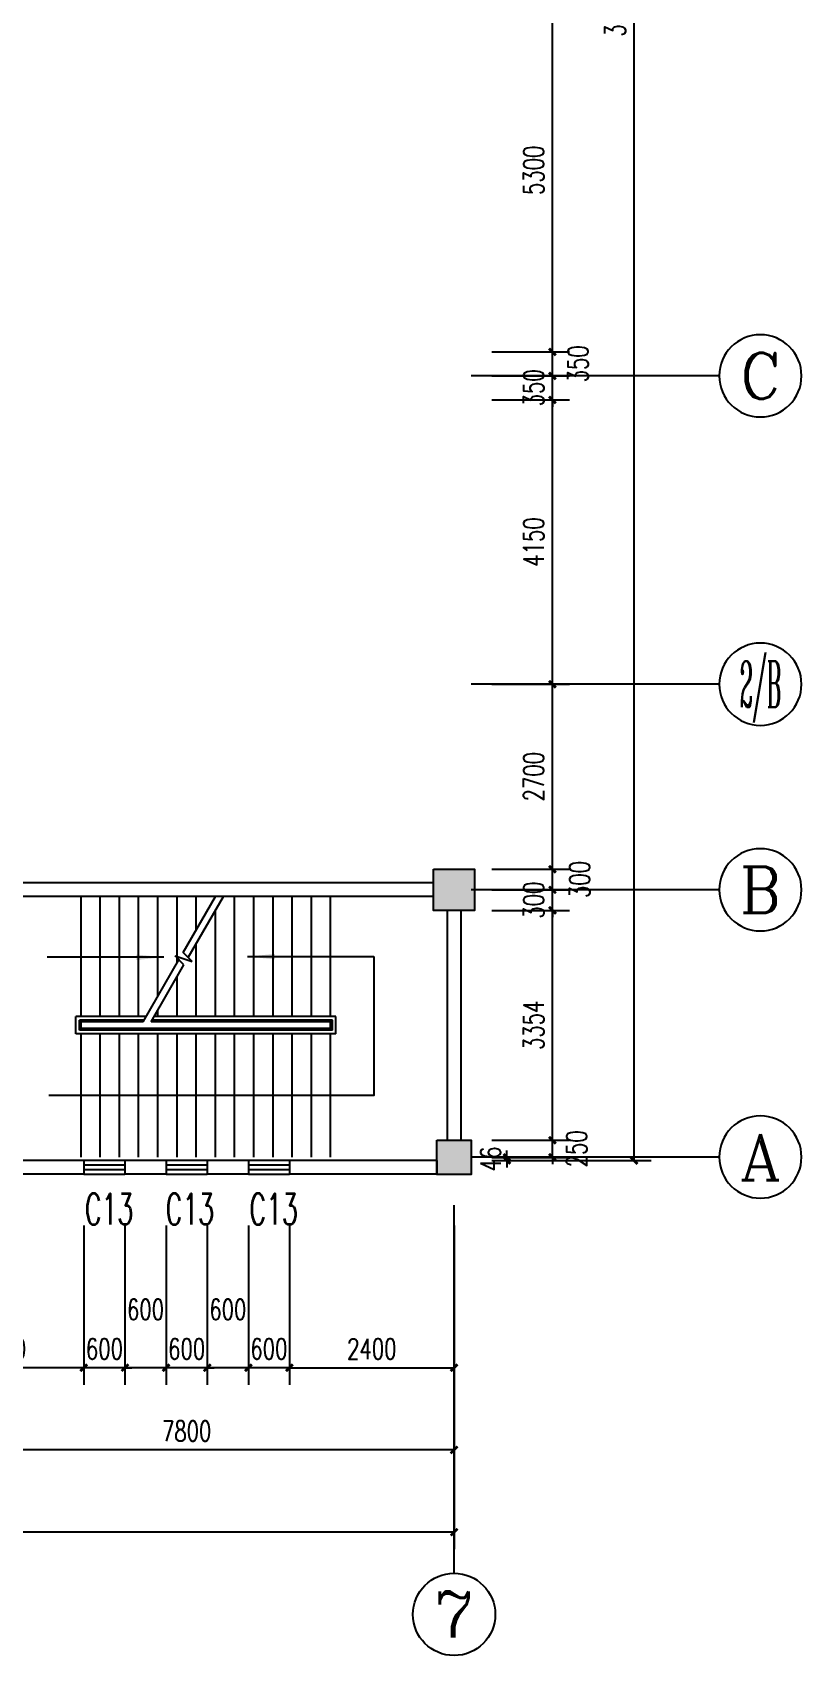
# Model space of a CAD drawing. Extents: x 392800 to 1041602, y -388882 to -94077.
# Drawn here: x 455040 to 466254, y -142585 to -118900 of the extents above; entities that cross this region are included whole.
import ezdxf
from ezdxf.enums import TextEntityAlignment as Align

# ---------------------------------------------------------------- set-up
doc = ezdxf.new("R2010")
doc.units = 0
doc.header["$LTSCALE"] = 1000
doc.header["$MEASUREMENT"] = 0
for name, color, linetype in [('AXIS_TEXT', 7, 'Continuous'), ('IBS-轴号', 160, 'Continuous'), ('IBS－墙体', 6, 'Continuous'), ('IBS－外尺寸标注', 51, 'Continuous'), ('IBS－窗', 1, 'Continuous'), ('IDS-楼梯', 1, 'Continuous'), ('PUB_HATCH', 8, 'Continuous'), ('PUB_TEXT', 7, 'Continuous'), ('STAIR', 10, 'Continuous'), ('WALL', 255, 'Continuous')]:
    doc.layers.add(name, color=color, linetype=linetype)
doc.styles.add('_HZFS', font='txt.shx', dxfattribs={"width": 0.6, "bigfont": 'HZFS.shx'})
doc.styles.add('_TCH_DIM_T3', font='SIMPLEX', dxfattribs={"width": 0.705882, "bigfont": 'GBCBIG'})
doc.styles.add('COMPLEX', font='COMPLEX')
doc.dimstyles.new('_TCH_ARCH&&100', dxfattribs={"dimtxt": 297.5, "dimasz": 100, "dimexe": 250, "dimexo": 300, "dimgap": 126.25, "dimtad": 1, "dimdec": 0, "dimzin": 0, "dimdsep": 46, "dimtxsty": '_TCH_DIM_T3', "dimblk": 'ARCHTICK', "dimcen": 0.09, "dimclrt": 7, "dimazin": 2, "dimtfac": 1, "dimtdec": 0, "dimtix": 1, "dimtmove": 2, "dimatfit": 3, "dimfxl": 1, "dimtolj": 1, "dimtzin": 0, "dimarcsym": 0})

# ---------------------------------------------------------------- blocks, each defined once
blk = doc.blocks.new('_ArchTick')
at = {"color": 0, "linetype": 'ByBlock', "const_width": 0.4}
blk.add_lwpolyline([(-0.5, -0.5), (0.5, 0.5)], dxfattribs=at)
blk = doc.blocks.new('*D134')
at = {"layer": 'Defpoints', "color": 0, "transparency": 16777216}
for p in [(458788, -136011), (461188, -136011), (461188, -138385)]:
    blk.add_point(p, dxfattribs=at)
at = {"layer": 'IBS－外尺寸标注', "color": 0, "lineweight": -2, "transparency": 16777216}
for p, q in [((458788, -136311), (458788, -138635)), ((461188, -136311), (461188, -138635)), ((458788, -138385), (461188, -138385))]:
    blk.add_line(p, q, dxfattribs=at)
at = {"layer": 'IBS－外尺寸标注', "color": 0, "lineweight": -2, "transparency": 16777216, "xscale": 100, "yscale": 100, "zscale": 100, "rotation": 180}
blk.add_blockref('_ArchTick', (458788, -138385), dxfattribs=at)
at = {"layer": 'IBS－外尺寸标注', "color": 0, "lineweight": -2, "transparency": 16777216, "xscale": 100, "yscale": 100, "zscale": 100}
blk.add_blockref('_ArchTick', (461188, -138385), dxfattribs=at)
at = {"layer": 'IBS－外尺寸标注', "color": 7, "transparency": 16777216, "insert": (459988, -138110), "char_height": 297.5, "attachment_point": 5, "style": '_TCH_DIM_T3'}
blk.add_mtext('\\A1;2400', dxfattribs=at)
blk = doc.blocks.new('*D135')
at = {"layer": 'Defpoints', "color": 0, "transparency": 16777216}
for p in [(458188, -136011), (458788, -136011), (458188, -138385)]:
    blk.add_point(p, dxfattribs=at)
at = {"layer": 'IBS－外尺寸标注', "color": 0, "lineweight": -2, "transparency": 16777216}
for p, q in [((458188, -136311), (458188, -138635)), ((458788, -136311), (458788, -138635)), ((458188, -138385), (458088, -138385)), ((458788, -138385), (458188, -138385)), ((458788, -138385), (458888, -138385))]:
    blk.add_line(p, q, dxfattribs=at)
at = {"layer": 'IBS－外尺寸标注', "color": 0, "lineweight": -2, "transparency": 16777216, "xscale": 100, "yscale": 100, "zscale": 100}
blk.add_blockref('_ArchTick', (458188, -138385), dxfattribs=at)
at = {"layer": 'IBS－外尺寸标注', "color": 0, "lineweight": -2, "transparency": 16777216, "xscale": 100, "yscale": 100, "zscale": 100, "rotation": 180}
blk.add_blockref('_ArchTick', (458788, -138385), dxfattribs=at)
at = {"layer": 'IBS－外尺寸标注', "color": 7, "transparency": 16777216, "insert": (458488, -138110), "char_height": 297.5, "attachment_point": 5, "style": '_TCH_DIM_T3'}
blk.add_mtext('\\A1;600', dxfattribs=at)
blk = doc.blocks.new('*D136')
at = {"layer": 'Defpoints', "color": 0, "transparency": 16777216}
for p in [(456988, -136011), (457588, -136011), (456988, -138385)]:
    blk.add_point(p, dxfattribs=at)
at = {"layer": 'IBS－外尺寸标注', "color": 0, "lineweight": -2, "transparency": 16777216}
for p, q in [((456988, -136311), (456988, -138635)), ((457588, -136311), (457588, -138635)), ((456988, -138385), (456888, -138385)), ((457588, -138385), (456988, -138385)), ((457588, -138385), (457688, -138385))]:
    blk.add_line(p, q, dxfattribs=at)
at = {"layer": 'IBS－外尺寸标注', "color": 0, "lineweight": -2, "transparency": 16777216, "xscale": 100, "yscale": 100, "zscale": 100}
blk.add_blockref('_ArchTick', (456988, -138385), dxfattribs=at)
at = {"layer": 'IBS－外尺寸标注', "color": 0, "lineweight": -2, "transparency": 16777216, "xscale": 100, "yscale": 100, "zscale": 100, "rotation": 180}
blk.add_blockref('_ArchTick', (457588, -138385), dxfattribs=at)
at = {"layer": 'IBS－外尺寸标注', "color": 7, "transparency": 16777216, "insert": (457288, -138110), "char_height": 297.5, "attachment_point": 5, "style": '_TCH_DIM_T3'}
blk.add_mtext('\\A1;600', dxfattribs=at)
blk = doc.blocks.new('*D137')
at = {"layer": 'Defpoints', "color": 0, "transparency": 16777216}
for p in [(457588, -136011), (458188, -136011), (457588, -138385)]:
    blk.add_point(p, dxfattribs=at)
at = {"layer": 'IBS－外尺寸标注', "color": 0, "lineweight": -2, "transparency": 16777216}
for p, q in [((457588, -136311), (457588, -138635)), ((458188, -136311), (458188, -138635)), ((458188, -138385), (457588, -138385))]:
    blk.add_line(p, q, dxfattribs=at)
at = {"layer": 'IBS－外尺寸标注', "color": 0, "lineweight": -2, "transparency": 16777216, "xscale": 100, "yscale": 100, "zscale": 100, "rotation": 180}
blk.add_blockref('_ArchTick', (457588, -138385), dxfattribs=at)
at = {"layer": 'IBS－外尺寸标注', "color": 0, "lineweight": -2, "transparency": 16777216, "xscale": 100, "yscale": 100, "zscale": 100}
blk.add_blockref('_ArchTick', (458188, -138385), dxfattribs=at)
at = {"layer": 'IBS－外尺寸标注', "color": 7, "transparency": 16777216, "insert": (457888, -137535), "char_height": 297.5, "attachment_point": 5, "style": '_TCH_DIM_T3'}
blk.add_mtext('\\A1;600', dxfattribs=at)
blk = doc.blocks.new('*D138')
at = {"layer": 'Defpoints', "color": 0, "transparency": 16777216}
for p in [(453388, -136011), (455788, -136011), (453388, -138385)]:
    blk.add_point(p, dxfattribs=at)
at = {"layer": 'IBS－外尺寸标注', "color": 0, "lineweight": -2, "transparency": 16777216}
for p, q in [((453388, -136311), (453388, -138635)), ((455788, -136311), (455788, -138635)), ((455788, -138385), (453388, -138385))]:
    blk.add_line(p, q, dxfattribs=at)
at = {"layer": 'IBS－外尺寸标注', "color": 0, "lineweight": -2, "transparency": 16777216, "xscale": 100, "yscale": 100, "zscale": 100, "rotation": 180}
blk.add_blockref('_ArchTick', (453388, -138385), dxfattribs=at)
at = {"layer": 'IBS－外尺寸标注', "color": 0, "lineweight": -2, "transparency": 16777216, "xscale": 100, "yscale": 100, "zscale": 100}
blk.add_blockref('_ArchTick', (455788, -138385), dxfattribs=at)
at = {"layer": 'IBS－外尺寸标注', "color": 7, "transparency": 16777216, "insert": (454588, -138110), "char_height": 297.5, "attachment_point": 5, "style": '_TCH_DIM_T3'}
blk.add_mtext('\\A1;2400', dxfattribs=at)
blk = doc.blocks.new('*D139')
at = {"layer": 'Defpoints', "color": 0, "transparency": 16777216}
for p in [(455788, -136011), (456388, -136011), (455788, -138385)]:
    blk.add_point(p, dxfattribs=at)
at = {"layer": 'IBS－外尺寸标注', "color": 0, "lineweight": -2, "transparency": 16777216}
for p, q in [((455788, -136311), (455788, -138635)), ((456388, -136311), (456388, -138635)), ((455788, -138385), (455688, -138385)), ((456388, -138385), (455788, -138385)), ((456388, -138385), (456488, -138385))]:
    blk.add_line(p, q, dxfattribs=at)
at = {"layer": 'IBS－外尺寸标注', "color": 0, "lineweight": -2, "transparency": 16777216, "xscale": 100, "yscale": 100, "zscale": 100}
blk.add_blockref('_ArchTick', (455788, -138385), dxfattribs=at)
at = {"layer": 'IBS－外尺寸标注', "color": 0, "lineweight": -2, "transparency": 16777216, "xscale": 100, "yscale": 100, "zscale": 100, "rotation": 180}
blk.add_blockref('_ArchTick', (456388, -138385), dxfattribs=at)
at = {"layer": 'IBS－外尺寸标注', "color": 7, "transparency": 16777216, "insert": (456088, -138110), "char_height": 297.5, "attachment_point": 5, "style": '_TCH_DIM_T3'}
blk.add_mtext('\\A1;600', dxfattribs=at)
blk = doc.blocks.new('*D140')
at = {"layer": 'Defpoints', "color": 0, "transparency": 16777216}
for p in [(456388, -136011), (456988, -136011), (456388, -138385)]:
    blk.add_point(p, dxfattribs=at)
at = {"layer": 'IBS－外尺寸标注', "color": 0, "lineweight": -2, "transparency": 16777216}
for p, q in [((456388, -136311), (456388, -138635)), ((456988, -136311), (456988, -138635)), ((456988, -138385), (456388, -138385))]:
    blk.add_line(p, q, dxfattribs=at)
at = {"layer": 'IBS－外尺寸标注', "color": 0, "lineweight": -2, "transparency": 16777216, "xscale": 100, "yscale": 100, "zscale": 100, "rotation": 180}
blk.add_blockref('_ArchTick', (456388, -138385), dxfattribs=at)
at = {"layer": 'IBS－外尺寸标注', "color": 0, "lineweight": -2, "transparency": 16777216, "xscale": 100, "yscale": 100, "zscale": 100}
blk.add_blockref('_ArchTick', (456988, -138385), dxfattribs=at)
at = {"layer": 'IBS－外尺寸标注', "color": 7, "transparency": 16777216, "insert": (456688, -137535), "char_height": 297.5, "attachment_point": 5, "style": '_TCH_DIM_T3'}
blk.add_mtext('\\A1;600', dxfattribs=at)
blk = doc.blocks.new('*D190')
at = {"layer": 'Defpoints', "color": 0, "transparency": 16777216}
for p in [(421038, -136011), (461188, -136011), (421038, -140785)]:
    blk.add_point(p, dxfattribs=at)
at = {"layer": 'IBS－外尺寸标注', "color": 0, "lineweight": -2, "transparency": 16777216}
for p, q in [((421038, -136311), (421038, -141035)), ((461188, -136311), (461188, -141035)), ((461188, -140785), (421038, -140785))]:
    blk.add_line(p, q, dxfattribs=at)
at = {"layer": 'IBS－外尺寸标注', "color": 0, "lineweight": -2, "transparency": 16777216, "xscale": 100, "yscale": 100, "zscale": 100, "rotation": 180}
blk.add_blockref('_ArchTick', (421038, -140785), dxfattribs=at)
at = {"layer": 'IBS－外尺寸标注', "color": 0, "lineweight": -2, "transparency": 16777216, "xscale": 100, "yscale": 100, "zscale": 100}
blk.add_blockref('_ArchTick', (461188, -140785), dxfattribs=at)
at = {"layer": 'IBS－外尺寸标注', "color": 7, "transparency": 16777216, "insert": (441113, -140510), "char_height": 297.5, "attachment_point": 5, "style": '_TCH_DIM_T3'}
blk.add_mtext('\\A1;40150', dxfattribs=at)
blk = doc.blocks.new('_ARROW')
blk.add_solid([(0, 0), (-1, 0.1), (-1, -0.1)])
blk = doc.blocks.new('*D205')
at = {"layer": 'Defpoints', "color": 0, "transparency": 16777216}
for p in [(453388, -136011), (461188, -136011), (453388, -139585)]:
    blk.add_point(p, dxfattribs=at)
at = {"layer": 'IBS－外尺寸标注', "color": 0, "lineweight": -2, "transparency": 16777216}
for p, q in [((453388, -136311), (453388, -139835)), ((461188, -136311), (461188, -139835)), ((461188, -139585), (453388, -139585))]:
    blk.add_line(p, q, dxfattribs=at)
at = {"layer": 'IBS－外尺寸标注', "color": 0, "lineweight": -2, "transparency": 16777216, "xscale": 100, "yscale": 100, "zscale": 100, "rotation": 180}
blk.add_blockref('_ArchTick', (453388, -139585), dxfattribs=at)
at = {"layer": 'IBS－外尺寸标注', "color": 0, "lineweight": -2, "transparency": 16777216, "xscale": 100, "yscale": 100, "zscale": 100}
blk.add_blockref('_ArchTick', (461188, -139585), dxfattribs=at)
at = {"layer": 'IBS－外尺寸标注', "color": 7, "transparency": 16777216, "insert": (457288, -139310), "char_height": 297.5, "attachment_point": 5, "style": '_TCH_DIM_T3'}
blk.add_mtext('\\A1;7800', dxfattribs=at)
blk = doc.blocks.new('_AXISO')
blk.add_circle((0, 0), 0.5)
at = {"layer": 'AXIS_TEXT', "style": 'COMPLEX', "width": 1.041667}
blk.add_attdef('A', text='', height=0.56, dxfattribs=at).set_placement((-0.25, -0.28), (0.25, -0.28), align=Align.FIT)
blk = doc.blocks.new('_FZH')
blk.add_solid([(0.5, 0.5), (0.5, -0.5), (-0.5, 0.5), (-0.5, -0.5)])
blk = doc.blocks.new('*D206')
at = {"layer": 'Defpoints', "color": 0, "transparency": 16777216}
for p in [(461438, -135315), (461438, -135361), (461958, -135315)]:
    blk.add_point(p, dxfattribs=at)
at = {"layer": 'IBS－外尺寸标注', "color": 0, "lineweight": -2, "transparency": 16777216}
for p, q in [((461958, -135315), (461958, -135215)), ((461738, -135315), (462208, -135315)), ((461738, -135361), (462208, -135361)), ((461958, -135361), (461958, -135315)), ((461958, -135361), (461958, -135461))]:
    blk.add_line(p, q, dxfattribs=at)
at = {"layer": 'IBS－外尺寸标注', "color": 0, "lineweight": -2, "transparency": 16777216, "xscale": 100, "yscale": 100, "zscale": 100}
for p, rotation in [((461958, -135315), 270), ((461958, -135361), 90)]:
    blk.add_blockref('_ArchTick', p, dxfattribs=dict(at, rotation=rotation))
at = {"layer": 'IBS－外尺寸标注', "color": 7, "transparency": 16777216, "insert": (461721, -135338), "char_height": 297.5, "attachment_point": 5, "rotation": 90, "style": '_TCH_DIM_T3'}
blk.add_mtext('\\A1;46', dxfattribs=at)
blk = doc.blocks.new('*D207')
at = {"layer": 'Defpoints', "color": 0, "transparency": 16777216}
for p in [(461438, -135065), (462622, -135065), (461438, -135315)]:
    blk.add_point(p, dxfattribs=at)
at = {"layer": 'IBS－外尺寸标注', "color": 0, "lineweight": -2, "transparency": 16777216}
for p, q in [((462622, -135065), (462622, -134965)), ((461738, -135065), (462872, -135065)), ((462622, -135315), (462622, -135065)), ((461738, -135315), (462872, -135315)), ((462622, -135315), (462622, -135415))]:
    blk.add_line(p, q, dxfattribs=at)
at = {"layer": 'IBS－外尺寸标注', "color": 0, "lineweight": -2, "transparency": 16777216, "xscale": 100, "yscale": 100, "zscale": 100}
for p, rotation in [((462622, -135065), 270), ((462622, -135315), 90)]:
    blk.add_blockref('_ArchTick', p, dxfattribs=dict(at, rotation=rotation))
at = {"layer": 'IBS－外尺寸标注', "color": 7, "transparency": 16777216, "insert": (462975, -135190), "char_height": 297.5, "attachment_point": 5, "rotation": 90, "style": '_TCH_DIM_T3'}
blk.add_mtext('\\A1;250', dxfattribs=at)
blk = doc.blocks.new('*D208')
at = {"layer": 'Defpoints', "color": 0, "transparency": 16777216}
for p in [(461438, -131711), (462622, -131711), (461438, -135065)]:
    blk.add_point(p, dxfattribs=at)
at = {"layer": 'IBS－外尺寸标注', "color": 0, "lineweight": -2, "transparency": 16777216}
for p, q in [((461738, -131711), (462872, -131711)), ((462622, -135065), (462622, -131711)), ((461738, -135065), (462872, -135065))]:
    blk.add_line(p, q, dxfattribs=at)
at = {"layer": 'IBS－外尺寸标注', "color": 0, "lineweight": -2, "transparency": 16777216, "xscale": 100, "yscale": 100, "zscale": 100}
for p, rotation in [((462622, -131711), 90), ((462622, -135065), 270)]:
    blk.add_blockref('_ArchTick', p, dxfattribs=dict(at, rotation=rotation))
at = {"layer": 'IBS－外尺寸标注', "color": 7, "transparency": 16777216, "insert": (462347, -133388), "char_height": 297.5, "attachment_point": 5, "rotation": 90, "style": '_TCH_DIM_T3'}
blk.add_mtext('\\A1;3354', dxfattribs=at)
blk = doc.blocks.new('*D209')
at = {"layer": 'Defpoints', "color": 0, "transparency": 16777216}
for p in [(461438, -131411), (462622, -131411), (461438, -131711)]:
    blk.add_point(p, dxfattribs=at)
at = {"layer": 'IBS－外尺寸标注', "color": 0, "lineweight": -2, "transparency": 16777216}
for p, q in [((461738, -131411), (462872, -131411)), ((462622, -131411), (462622, -131311)), ((462622, -131711), (462622, -131411)), ((461738, -131711), (462872, -131711)), ((462622, -131711), (462622, -131811))]:
    blk.add_line(p, q, dxfattribs=at)
at = {"layer": 'IBS－外尺寸标注', "color": 0, "lineweight": -2, "transparency": 16777216, "xscale": 100, "yscale": 100, "zscale": 100}
for p, rotation in [((462622, -131411), 270), ((462622, -131711), 90)]:
    blk.add_blockref('_ArchTick', p, dxfattribs=dict(at, rotation=rotation))
at = {"layer": 'IBS－外尺寸标注', "color": 7, "transparency": 16777216, "insert": (462347, -131561), "char_height": 297.5, "attachment_point": 5, "rotation": 90, "style": '_TCH_DIM_T3'}
blk.add_mtext('\\A1;300', dxfattribs=at)
blk = doc.blocks.new('*D210')
at = {"layer": 'Defpoints', "color": 0, "transparency": 16777216}
for p in [(461438, -131111), (462622, -131111), (461438, -131411)]:
    blk.add_point(p, dxfattribs=at)
at = {"layer": 'IBS－外尺寸标注', "color": 0, "lineweight": -2, "transparency": 16777216}
for p, q in [((461738, -131111), (462872, -131111)), ((462622, -131411), (462622, -131111)), ((461738, -131411), (462872, -131411))]:
    blk.add_line(p, q, dxfattribs=at)
at = {"layer": 'IBS－外尺寸标注', "color": 0, "lineweight": -2, "transparency": 16777216, "xscale": 100, "yscale": 100, "zscale": 100}
for p, rotation in [((462622, -131111), 90), ((462622, -131411), 270)]:
    blk.add_blockref('_ArchTick', p, dxfattribs=dict(at, rotation=rotation))
at = {"layer": 'IBS－外尺寸标注', "color": 7, "transparency": 16777216, "insert": (463018, -131261), "char_height": 297.5, "attachment_point": 5, "rotation": 90, "style": '_TCH_DIM_T3'}
blk.add_mtext('\\A1;300', dxfattribs=at)
blk = doc.blocks.new('*D211')
at = {"layer": 'Defpoints', "color": 0, "transparency": 16777216}
for p in [(461438, -128411), (462622, -128411), (461438, -131111)]:
    blk.add_point(p, dxfattribs=at)
at = {"layer": 'IBS－外尺寸标注', "color": 0, "lineweight": -2, "transparency": 16777216}
for p, q in [((461738, -128411), (462872, -128411)), ((462622, -131111), (462622, -128411)), ((461738, -131111), (462872, -131111))]:
    blk.add_line(p, q, dxfattribs=at)
at = {"layer": 'IBS－外尺寸标注', "color": 0, "lineweight": -2, "transparency": 16777216, "xscale": 100, "yscale": 100, "zscale": 100}
for p, rotation in [((462622, -128411), 90), ((462622, -131111), 270)]:
    blk.add_blockref('_ArchTick', p, dxfattribs=dict(at, rotation=rotation))
at = {"layer": 'IBS－外尺寸标注', "color": 7, "transparency": 16777216, "insert": (462347, -129761), "char_height": 297.5, "attachment_point": 5, "rotation": 90, "style": '_TCH_DIM_T3'}
blk.add_mtext('\\A1;2700', dxfattribs=at)
blk = doc.blocks.new('*D212')
at = {"layer": 'Defpoints', "color": 0, "transparency": 16777216}
for p in [(461438, -124261), (462622, -124261), (461438, -128411)]:
    blk.add_point(p, dxfattribs=at)
at = {"layer": 'IBS－外尺寸标注', "color": 0, "lineweight": -2, "transparency": 16777216}
for p, q in [((461738, -124261), (462872, -124261)), ((462622, -128411), (462622, -124261)), ((461738, -128411), (462872, -128411))]:
    blk.add_line(p, q, dxfattribs=at)
at = {"layer": 'IBS－外尺寸标注', "color": 0, "lineweight": -2, "transparency": 16777216, "xscale": 100, "yscale": 100, "zscale": 100}
for p, rotation in [((462622, -124261), 90), ((462622, -128411), 270)]:
    blk.add_blockref('_ArchTick', p, dxfattribs=dict(at, rotation=rotation))
at = {"layer": 'IBS－外尺寸标注', "color": 7, "transparency": 16777216, "insert": (462347, -126336), "char_height": 297.5, "attachment_point": 5, "rotation": 90, "style": '_TCH_DIM_T3'}
blk.add_mtext('\\A1;4150', dxfattribs=at)
blk = doc.blocks.new('*D213')
at = {"layer": 'Defpoints', "color": 0, "transparency": 16777216}
for p in [(461438, -123911), (462622, -123911), (461438, -124261)]:
    blk.add_point(p, dxfattribs=at)
at = {"layer": 'IBS－外尺寸标注', "color": 0, "lineweight": -2, "transparency": 16777216}
for p, q in [((462622, -123911), (462622, -123811)), ((461738, -123911), (462872, -123911)), ((462622, -124261), (462622, -123911)), ((461738, -124261), (462872, -124261)), ((462622, -124261), (462622, -124361))]:
    blk.add_line(p, q, dxfattribs=at)
at = {"layer": 'IBS－外尺寸标注', "color": 0, "lineweight": -2, "transparency": 16777216, "xscale": 100, "yscale": 100, "zscale": 100}
for p, rotation in [((462622, -123911), 270), ((462622, -124261), 90)]:
    blk.add_blockref('_ArchTick', p, dxfattribs=dict(at, rotation=rotation))
at = {"layer": 'IBS－外尺寸标注', "color": 7, "transparency": 16777216, "insert": (462347, -124086), "char_height": 297.5, "attachment_point": 5, "rotation": 90, "style": '_TCH_DIM_T3'}
blk.add_mtext('\\A1;350', dxfattribs=at)
blk = doc.blocks.new('*D214')
at = {"layer": 'Defpoints', "color": 0, "transparency": 16777216}
for p in [(461438, -123561), (462622, -123561), (461438, -123911)]:
    blk.add_point(p, dxfattribs=at)
at = {"layer": 'IBS－外尺寸标注', "color": 0, "lineweight": -2, "transparency": 16777216}
for p, q in [((461738, -123561), (462872, -123561)), ((462622, -123911), (462622, -123561)), ((461738, -123911), (462872, -123911))]:
    blk.add_line(p, q, dxfattribs=at)
at = {"layer": 'IBS－外尺寸标注', "color": 0, "lineweight": -2, "transparency": 16777216, "xscale": 100, "yscale": 100, "zscale": 100}
for p, rotation in [((462622, -123561), 90), ((462622, -123911), 270)]:
    blk.add_blockref('_ArchTick', p, dxfattribs=dict(at, rotation=rotation))
at = {"layer": 'IBS－外尺寸标注', "color": 7, "transparency": 16777216, "insert": (462996, -123736), "char_height": 297.5, "attachment_point": 5, "rotation": 90, "style": '_TCH_DIM_T3'}
blk.add_mtext('\\A1;350', dxfattribs=at)
blk = doc.blocks.new('*D215')
at = {"layer": 'Defpoints', "color": 0, "transparency": 16777216}
for p in [(461438, -118261), (462622, -118261), (461438, -123561)]:
    blk.add_point(p, dxfattribs=at)
at = {"layer": 'IBS－外尺寸标注', "color": 0, "lineweight": -2, "transparency": 16777216}
for p, q in [((461738, -118261), (462872, -118261)), ((462622, -123561), (462622, -118261)), ((461738, -123561), (462872, -123561))]:
    blk.add_line(p, q, dxfattribs=at)
at = {"layer": 'IBS－外尺寸标注', "color": 0, "lineweight": -2, "transparency": 16777216, "xscale": 100, "yscale": 100, "zscale": 100}
for p, rotation in [((462622, -118261), 90), ((462622, -123561), 270)]:
    blk.add_blockref('_ArchTick', p, dxfattribs=dict(at, rotation=rotation))
at = {"layer": 'IBS－外尺寸标注', "color": 7, "transparency": 16777216, "insert": (462347, -120911), "char_height": 297.5, "attachment_point": 5, "rotation": 90, "style": '_TCH_DIM_T3'}
blk.add_mtext('\\A1;5300', dxfattribs=at)
blk = doc.blocks.new('*D234')
at = {"layer": 'Defpoints', "color": 0, "transparency": 16777216}
for p in [(461438, -101661), (463812, -101661), (461438, -135361)]:
    blk.add_point(p, dxfattribs=at)
at = {"layer": 'IBS－外尺寸标注', "color": 0, "lineweight": -2, "transparency": 16777216}
for p, q in [((461738, -101661), (464062, -101661)), ((463812, -135361), (463812, -101661)), ((461738, -135361), (464062, -135361))]:
    blk.add_line(p, q, dxfattribs=at)
at = {"layer": 'IBS－外尺寸标注', "color": 0, "lineweight": -2, "transparency": 16777216, "xscale": 100, "yscale": 100, "zscale": 100}
for p, rotation in [((463812, -101661), 90), ((463812, -135361), 270)]:
    blk.add_blockref('_ArchTick', p, dxfattribs=dict(at, rotation=rotation))
at = {"layer": 'IBS－外尺寸标注', "color": 7, "transparency": 16777216, "insert": (463537, -118511), "char_height": 297.5, "attachment_point": 5, "rotation": 90, "style": '_TCH_DIM_T3'}
blk.add_mtext('\\A1;33700', dxfattribs=at)

msp = doc.modelspace()

# ---------------------------------------------------------------- linework, layer by layer
at = {"layer": 'IBS-轴号'}
for p, q in [((465054.2, -123910.8), (461437.8, -123910.8)), ((465054.2, -128410.8), (461437.8, -128410.8)), ((465054.2, -131410.8), (461437.8, -131410.8)), ((465054.2, -135310.8), (461437.8, -135310.8)), ((461187.8, -141385.1), (461187.8, -136010.8))]:
    msp.add_line(p, q, dxfattribs=at)
at = {"layer": 'IBS－墙体'}
for p, q in [((456787.8, -131310.8), (453637.8, -131310.8)), ((460887.8, -131310.8), (456787.8, -131310.8)), ((460887.8, -131510.8), (453637.8, -131510.8)), ((461087.8, -131710.8), (461087.8, -135065)), ((461287.8, -131710.8), (461287.8, -135065)), ((455787.8, -135360.8), (453637.8, -135360.8)), ((455787.8, -135360.8), (455787.8, -135560.8)), ((456987.8, -135360.8), (456387.8, -135360.8)), ((456387.8, -135360.8), (456387.8, -135560.8)), ((456987.8, -135360.8), (456987.8, -135560.8)), ((458187.8, -135360.8), (457587.8, -135360.8)), ((457587.8, -135360.8), (457587.8, -135560.8)), ((458187.8, -135360.8), (458187.8, -135560.8)), ((460937.8, -135360.8), (458787.8, -135360.8)), ((458787.8, -135360.8), (458787.8, -135560.8)), ((455787.8, -135560.8), (453137.8, -135560.8)), ((456987.8, -135560.8), (456387.8, -135560.8)), ((458187.8, -135560.8), (457587.8, -135560.8)), ((460937.8, -135560.8), (458787.8, -135560.8))]:
    msp.add_line(p, q, dxfattribs=at)
for points in [[(460887.8, -131110.8), (461487.8, -131110.8), (461487.8, -131710.8), (460887.8, -131710.8)], [(460937.8, -135065), (461437.8, -135065), (461437.8, -135565), (460937.8, -135565)]]:
    msp.add_lwpolyline(points, close=True, dxfattribs=at)
at = {"layer": 'IBS－窗'}
for p, q in [((456387.8, -135360.8), (455787.8, -135360.8)), ((456387.8, -135430.8), (455787.8, -135430.8)), ((457587.8, -135360.8), (456987.8, -135360.8)), ((457587.8, -135430.8), (456987.8, -135430.8)), ((458787.8, -135360.8), (458187.8, -135360.8)), ((458787.8, -135430.8), (458187.8, -135430.8)), ((455787.8, -135490.8), (456387.8, -135490.8)), ((455787.8, -135560.8), (456387.8, -135560.8)), ((456987.8, -135490.8), (457587.8, -135490.8)), ((456987.8, -135560.8), (457587.8, -135560.8)), ((458187.8, -135490.8), (458787.8, -135490.8)), ((458187.8, -135560.8), (458787.8, -135560.8))]:
    msp.add_line(p, q, dxfattribs=at)
at = {"layer": 'IDS-楼梯'}
for p, q in [((455747.8, -133260.8), (455747.8, -131510.8)), ((456027.8, -133260.8), (456027.8, -131510.8)), ((456307.8, -133260.8), (456307.8, -131510.8)), ((456587.8, -133260.8), (456587.8, -131510.8)), ((456867.8, -132965.8), (456867.8, -131510.8)), ((457147.8, -132480.8), (457147.8, -131510.8)), ((457237.3, -132325.6), (457707.8, -131510.8)), ((457310, -132399.7), (457823.2, -131510.8)), ((457987.8, -133260.8), (457987.8, -131510.8)), ((458267.8, -133260.8), (458267.8, -131510.8)), ((458547.8, -133260.8), (458547.8, -131510.8)), ((458827.8, -133260.8), (458827.8, -131510.8)), ((459107.8, -133260.8), (459107.8, -131510.8)), ((459387.8, -133260.8), (459387.8, -131510.8)), ((457707.8, -133260.8), (457707.8, -131710.8)), ((457118, -132372.3), (457368.2, -132459)), ((457248.9, -132505.6), (457118, -132372.3)), ((457368.2, -132459), (457237.3, -132325.6)), ((457427.8, -133260.8), (457427.8, -132195.8)), ((456654.1, -133335.8), (457176.2, -132431.5)), ((456769.6, -133335.8), (457248.9, -132505.6)), ((457147.8, -133260.8), (457147.8, -132680.8)), ((456697.4, -133260.8), (455672.8, -133260.8)), ((455672.8, -133510.8), (455672.8, -133260.8)), ((456668.5, -133310.8), (455722.8, -133310.8)), ((455722.8, -133460.8), (455722.8, -133310.8)), ((455747.8, -133460.8), (455747.8, -133310.8)), ((456654.1, -133335.8), (455747.8, -133335.8)), ((456027.8, -133335.8), (456027.8, -133310.8)), ((456307.8, -133335.8), (456307.8, -133310.8)), ((456587.8, -133335.8), (456587.8, -133310.8)), ((459387.8, -133335.8), (456769.6, -133335.8)), ((459412.8, -133310.8), (456784, -133310.8)), ((459462.8, -133260.8), (456812.9, -133260.8)), ((456867.8, -133260.8), (456867.8, -133165.8)), ((456867.8, -133335.8), (456867.8, -133310.8)), ((457147.8, -133335.8), (457147.8, -133310.8)), ((457427.8, -133335.8), (457427.8, -133310.8)), ((457707.8, -133335.8), (457707.8, -133310.8)), ((457987.8, -133335.8), (457987.8, -133310.8)), ((458267.8, -133335.8), (458267.8, -133310.8)), ((458547.8, -133335.8), (458547.8, -133310.8)), ((458827.8, -133335.8), (458827.8, -133310.8)), ((459107.8, -133335.8), (459107.8, -133310.8)), ((459387.8, -133460.8), (459387.8, -133310.8)), ((459412.8, -133460.8), (459412.8, -133310.8)), ((459462.8, -133510.8), (459462.8, -133260.8)), ((459462.8, -133510.8), (455672.8, -133510.8)), ((459412.8, -133460.8), (455722.8, -133460.8)), ((459387.8, -133435.8), (455747.8, -133435.8)), ((455747.8, -135310.8), (455747.8, -133510.8)), ((456027.8, -133460.8), (456027.8, -133435.8)), ((456027.8, -135310.8), (456027.8, -133510.8)), ((456307.8, -133460.8), (456307.8, -133435.8)), ((456307.8, -135310.8), (456307.8, -133510.8)), ((456587.8, -133460.8), (456587.8, -133435.8)), ((456587.8, -135310.8), (456587.8, -133510.8)), ((456867.8, -133460.8), (456867.8, -133435.8)), ((456867.8, -135310.8), (456867.8, -133510.8)), ((457147.8, -133460.8), (457147.8, -133435.8)), ((457147.8, -135310.8), (457147.8, -133510.8)), ((457427.8, -133460.8), (457427.8, -133435.8)), ((457427.8, -135310.8), (457427.8, -133510.8)), ((457707.8, -133460.8), (457707.8, -133435.8)), ((457707.8, -135310.8), (457707.8, -133510.8)), ((457987.8, -133460.8), (457987.8, -133435.8)), ((457987.8, -135310.8), (457987.8, -133510.8)), ((458267.8, -133460.8), (458267.8, -133435.8)), ((458267.8, -135310.8), (458267.8, -133510.8)), ((458547.8, -133460.8), (458547.8, -133435.8)), ((458547.8, -135310.8), (458547.8, -133510.8)), ((458827.8, -133460.8), (458827.8, -133435.8)), ((458827.8, -135310.8), (458827.8, -133510.8)), ((459107.8, -133460.8), (459107.8, -133435.8)), ((459107.8, -135310.8), (459107.8, -133510.8)), ((459387.8, -135310.8), (459387.8, -133510.8))]:
    msp.add_line(p, q, dxfattribs=at)
for points in [[(456955, -132394.9), (455252.2, -132394.9)], [(460015.7, -132385.8), (460015.7, -134411), (455276.8, -134411)], [(458175, -132385.8), (460015.7, -132385.8)]]:
    msp.add_lwpolyline(points, dxfattribs=at)
at = {"layer": 'STAIR'}
msp.add_line((457427.8, -131995.8), (457427.8, -131510.8), dxfattribs=at)
at = {"layer": 'WALL'}
for p, q in [((460937.8, -135360.8), (460937.8, -135560.8)), ((461437.8, -135360.8), (461437.8, -135560.8))]:
    msp.add_line(p, q, dxfattribs=at)

# ---------------------------------------------------------------- block references
at = {"layer": 'IBS-轴号'}
ref = msp.add_blockref('_AXISO', (465654.2, -123910.8), dxfattribs=dict(at, xscale=-1200, yscale=1200, zscale=1200))
ref.add_attrib('A', 'C', dxfattribs={"layer": 'AXIS_TEXT', "height": 672, "style": 'COMPLEX', "width": 1.25}).set_placement((465354.2, -124246.8), (465954.2, -124246.8), align=Align.FIT)
ref = msp.add_blockref('_AXISO', (465654.2, -128410.8), dxfattribs=dict(at, xscale=-1200, yscale=1200, zscale=1200))
ref.add_attrib('A', '2/B', dxfattribs={"layer": 'AXIS_TEXT', "height": 672, "style": 'COMPLEX', "width": 0.317797}).set_placement((465354.2, -128746.8), (465954.2, -128746.8), align=Align.FIT)
ref = msp.add_blockref('_AXISO', (465654.2, -131410.8), dxfattribs=dict(at, xscale=-1200, yscale=1200, zscale=1200))
ref.add_attrib('A', 'B', dxfattribs={"layer": 'AXIS_TEXT', "height": 672, "style": 'COMPLEX', "width": 1.102941}).set_placement((465354.2, -131746.8), (465954.2, -131746.8), align=Align.FIT)
ref = msp.add_blockref('_AXISO', (465654.2, -135310.8), dxfattribs=dict(at, xscale=-1200, yscale=1200, zscale=1200))
ref.add_attrib('A', 'A', dxfattribs={"layer": 'AXIS_TEXT', "height": 672, "style": 'COMPLEX', "width": 1.041667}).set_placement((465354.2, -135646.8), (465954.2, -135646.8), align=Align.FIT)
ref = msp.add_blockref('_AXISO', (461187.8, -141985.1), dxfattribs=dict(at, xscale=1200, yscale=1200, zscale=1200))
ref.add_attrib('A', '7', dxfattribs={"layer": 'AXIS_TEXT', "height": 672, "style": 'COMPLEX', "width": 1.339286}).set_placement((460887.8, -142321.1), (461487.8, -142321.1), align=Align.FIT)
at = {"layer": 'IDS-楼梯', "yscale": 400, "zscale": 400}
for p, xscale in [((456955, -132394.9), 400), ((458175, -132385.8), -400)]:
    msp.add_blockref('_ARROW', p, dxfattribs=dict(at, xscale=xscale))
at = {"layer": 'PUB_HATCH', "zscale": 500}
for p, xscale, yscale in [((461187.8, -131410.8), 600, 600), ((461187.8, -135315), 500, 500)]:
    msp.add_blockref('_FZH', p, dxfattribs=dict(at, xscale=xscale, yscale=yscale))

# ---------------------------------------------------------------- texts
at = {"layer": 'PUB_TEXT', "ltscale": 2, "style": '_HZFS', "width": 0.6}
for p in [(455803.6, -136294.6), (456981.6, -136294.6), (458203.2, -136294.6)]:
    msp.add_text('C13', height=450, dxfattribs=at).set_placement(p)

# ---------------------------------------------------------------- dimensions: what is measured, and where the dimension line sits
at = {"layer": 'IBS－外尺寸标注'}
for base, p1, p2, picture, middle in [((463812, -101660.8), (461437.8, -135360.8), (461437.8, -101660.8), '*D234', (463537, -118510.8)), ((462621.6, -118260.8), (461437.8, -123560.8), (461437.8, -118260.8), '*D215', (462346.6, -120910.8)), ((462621.6, -123910.8), (461437.8, -124260.8), (461437.8, -123910.8), '*D213', (462346.6, -124085.8)), ((462621.6, -124260.8), (461437.8, -128410.8), (461437.8, -124260.8), '*D212', (462346.6, -126335.8)), ((462621.6, -128410.8), (461437.8, -131110.8), (461437.8, -128410.8), '*D211', (462346.6, -129760.8)), ((462621.6, -131410.8), (461437.8, -131710.8), (461437.8, -131410.8), '*D209', (462346.6, -131560.8)), ((462621.6, -131710.8), (461437.8, -135065), (461437.8, -131710.8), '*D208', (462346.6, -133387.9))]:
    dim = msp.add_linear_dim(base=base, p1=p1, p2=p2, angle=90, dimstyle='_TCH_ARCH&&100', dxfattribs=at)
    dim.commit()
    dim.dimension.update_dxf_attribs({"geometry": picture, "text_midpoint": middle})
for base, p1, p2, picture, middle in [((462621.6, -123560.8), (461437.8, -123910.8), (461437.8, -123560.8), '*D214', (462996.3, -123735.8)), ((462621.6, -131110.8), (461437.8, -131410.8), (461437.8, -131110.8), '*D210', (463017.8, -131260.8)), ((462621.6, -135065), (461437.8, -135315), (461437.8, -135065), '*D207', (462974.9, -135190)), ((461958.5, -135315), (461437.8, -135360.8), (461437.8, -135315), '*D206', (461721.4, -135337.9))]:
    dim = msp.add_linear_dim(base=base, p1=p1, p2=p2, angle=90, dimstyle='_TCH_ARCH&&100', dxfattribs=at)
    dim.commit()
    dim.dimension.update_dxf_attribs({"geometry": picture, "text_midpoint": middle, "dimtype": 160})
dim = msp.add_aligned_dim(p1=(461187.8, -136010.8), p2=(421037.8, -136010.8), distance=4774.3, dimstyle='_TCH_ARCH&&100', dxfattribs=at)
dim.commit()
dim.dimension.update_dxf_attribs({"geometry": '*D190', "text_midpoint": (441112.8, -140510.1)})
for base, p1, p2, picture, middle in [((453387.8, -138385.1), (455787.8, -136010.8), (453387.8, -136010.8), '*D138', (454587.8, -138110.1)), ((453387.8, -139585.1), (461187.8, -136010.8), (453387.8, -136010.8), '*D205', (457287.8, -139310.1)), ((455787.8, -138385.1), (456387.8, -136010.8), (455787.8, -136010.8), '*D139', (456087.8, -138110.1)), ((456987.8, -138385.1), (457587.8, -136010.8), (456987.8, -136010.8), '*D136', (457287.8, -138110.1)), ((458187.8, -138385.1), (458787.8, -136010.8), (458187.8, -136010.8), '*D135', (458487.8, -138110.1)), ((461187.8, -138385.1), (458787.8, -136010.8), (461187.8, -136010.8), '*D134', (459987.8, -138110.1))]:
    dim = msp.add_linear_dim(base=base, p1=p1, p2=p2, dimstyle='_TCH_ARCH&&100', dxfattribs=at)
    dim.commit()
    dim.dimension.update_dxf_attribs({"geometry": picture, "text_midpoint": middle})
for base, p1, p2, picture, middle in [((456387.8, -138385.1), (456987.8, -136010.8), (456387.8, -136010.8), '*D140', (456687.8, -137535.1)), ((457587.8, -138385.1), (458187.8, -136010.8), (457587.8, -136010.8), '*D137', (457887.8, -137535.1))]:
    dim = msp.add_linear_dim(base=base, p1=p1, p2=p2, dimstyle='_TCH_ARCH&&100', dxfattribs=at)
    dim.commit()
    dim.dimension.update_dxf_attribs({"geometry": picture, "text_midpoint": middle, "dimtype": 160})

doc.saveas('drawing.dxf')
